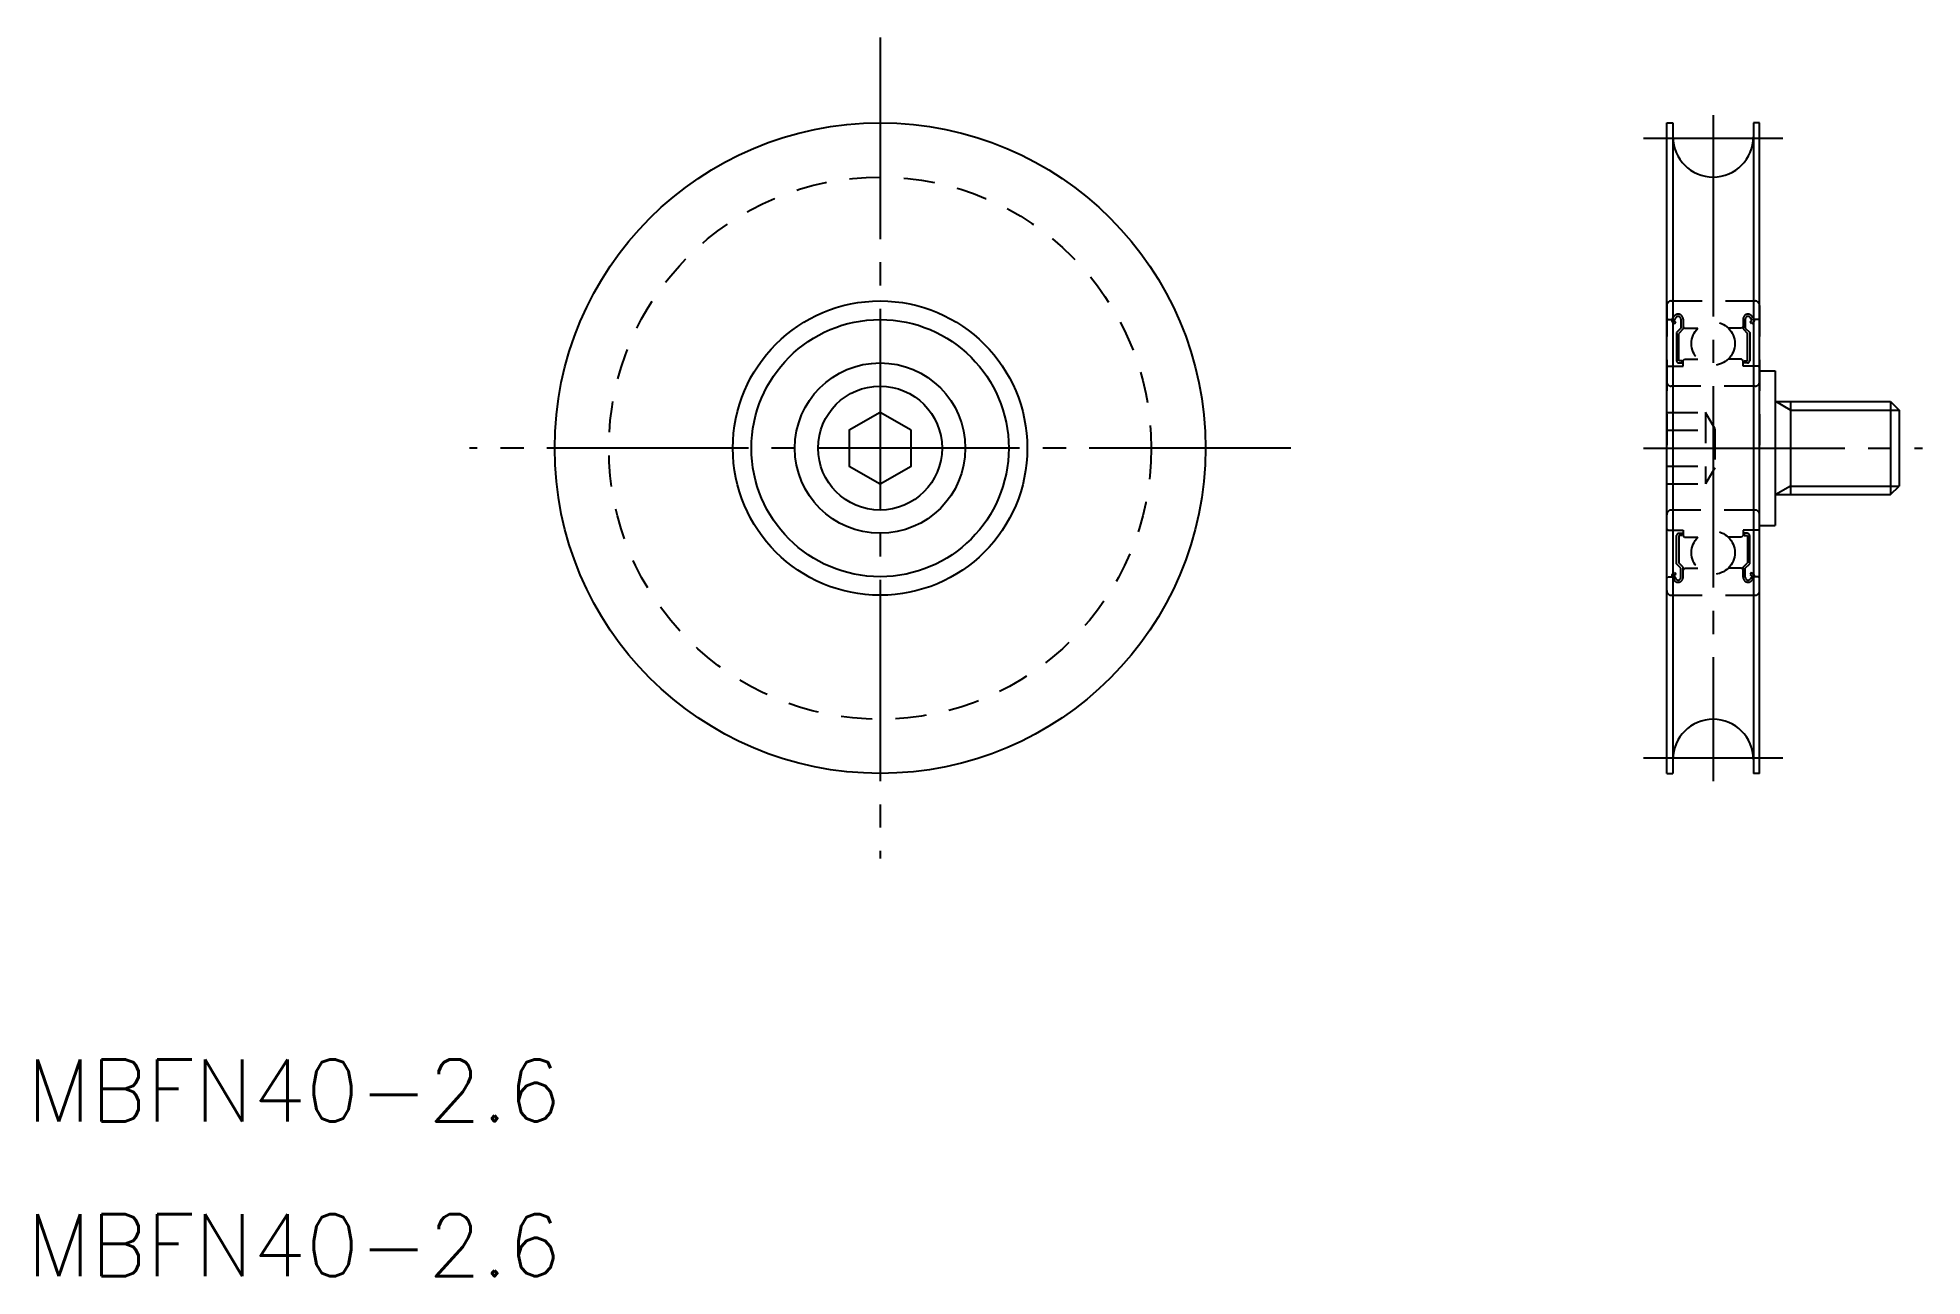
# Model space of a CAD drawing. Extents: x 97 to 219, y 153 to 233.
import ezdxf

# ---------------------------------------------------------------- set-up
doc = ezdxf.new("R2010")
doc.units = 0
doc.linetypes.add('CENTER', pattern=[17.5, 13, -1.5, 1.5, -1.5])
doc.linetypes.add('DASHED', pattern=[3.5, 2, -1.5])
doc.layers.get('0').update_dxf_attribs({"linetype": 'CONTINUOUS'})
doc.layers.add('CENTER', color=1, linetype='CENTER')
doc.styles.add('MISUMI', font='txt.shx')

msp = doc.modelspace()

# ---------------------------------------------------------------- linework, layer by layer
at = {"color": 7, "linetype": 'CONTINUOUS'}
for p, q in [((202.36, 185.85), (202.36, 227.85)), ((202.36, 227.85), (202.76, 227.85)), ((202.76, 227.85), (202.76, 185.85)), ((207.96, 227.85), (207.96, 185.85)), ((208.36, 227.85), (207.96, 227.85)), ((208.36, 185.85), (208.36, 227.85)), ((208.36, 211.85), (209.36, 211.85)), ((209.36, 211.85), (209.36, 201.85)), ((209.36, 209.85), (216.81, 209.85)), ((210.36, 209.85), (210.36, 203.85)), ((216.81, 209.85), (217.36, 209.3)), ((216.81, 209.85), (216.81, 203.85)), ((217.36, 209.3), (217.36, 204.39)), ((216.81, 203.85), (217.36, 204.4)), ((209.36, 203.85), (216.81, 203.85)), ((208.36, 201.85), (209.36, 201.85)), ((202.36, 185.85), (202.76, 185.85)), ((208.36, 185.85), (207.96, 185.85))]:
    msp.add_line(p, q, dxfattribs=at)
at = {"color": 3, "linetype": 'DASHED'}
for p, q in [((202.36, 216.05), (202.36, 206.85)), ((202.66, 216.35), (208.06, 216.35)), ((202.71, 215.15), (202.83, 215.34)), ((202.83, 215.08), (202.95, 215.27)), ((207.88, 215.08), (207.76, 215.27)), ((208, 215.15), (207.88, 215.34)), ((208.36, 216.05), (208.36, 206.85)), ((202.36, 215.25), (202.46, 215.15)), ((202.46, 215.15), (202.71, 215.15)), ((202.76, 214.95), (202.89, 214.88)), ((202.96, 215), (202.83, 215.08)), ((202.89, 214.88), (202.96, 215)), ((203.28, 214.6), (203, 214.31)), ((203, 214.31), (203, 212.49)), ((203.42, 214.54), (203.14, 214.25)), ((203.14, 212.49), (203.14, 214.25)), ((203.28, 215.18), (203.28, 214.6)), ((203.42, 215.18), (203.42, 214.54)), ((203.42, 214.7), (203.52, 214.6)), ((203.52, 214.6), (204.38, 214.6)), ((207.19, 214.6), (206.34, 214.6)), ((207.29, 214.7), (207.19, 214.6)), ((207.29, 215.18), (207.29, 214.54)), ((207.29, 214.54), (207.57, 214.25)), ((207.43, 215.18), (207.43, 214.6)), ((207.43, 214.6), (207.72, 214.31)), ((207.57, 212.49), (207.57, 214.25)), ((207.72, 214.31), (207.72, 212.49)), ((207.75, 215), (207.88, 215.08)), ((207.83, 214.88), (207.75, 215)), ((207.95, 214.95), (207.83, 214.88)), ((208.26, 215.15), (208, 215.15)), ((208.36, 215.25), (208.26, 215.15)), ((208.36, 213.75), (208.36, 213.75)), ((202.36, 212.05), (202.46, 212.15)), ((202.46, 212.15), (203.42, 212.15)), ((203.35, 212.49), (203.14, 212.49)), ((203.14, 212.35), (203.35, 212.35)), ((203.35, 212.35), (203.35, 212.49)), ((203.42, 212.5), (203.52, 212.6)), ((203.42, 212.15), (203.42, 212.5)), ((203.52, 212.6), (204.38, 212.6)), ((207.19, 212.6), (206.34, 212.6)), ((207.29, 212.5), (207.19, 212.6)), ((207.29, 212.15), (207.29, 212.5)), ((208.26, 212.15), (207.29, 212.15)), ((207.36, 212.49), (207.57, 212.49)), ((207.36, 212.35), (207.36, 212.49)), ((207.57, 212.35), (207.36, 212.35)), ((208.36, 212.05), (208.26, 212.15)), ((208.06, 210.85), (202.66, 210.85)), ((208.36, 211.45), (208.36, 211.45)), ((202.36, 209.16), (204.86, 209.16)), ((202.36, 208), (204.86, 208)), ((204.86, 209.16), (204.86, 204.54)), ((205.46, 208.12), (204.86, 209.16)), ((205.46, 208.12), (205.46, 205.58)), ((202.36, 197.65), (202.36, 206.85)), ((208.36, 197.65), (208.36, 206.85)), ((202.36, 205.69), (204.86, 205.69)), ((205.46, 205.58), (204.86, 204.54)), ((202.36, 204.54), (204.86, 204.54)), ((208.06, 202.85), (202.66, 202.85)), ((202.36, 201.65), (202.46, 201.55)), ((202.46, 201.55), (203.42, 201.55)), ((203, 199.38), (203, 201.2)), ((203.14, 201.35), (203.35, 201.35)), ((203.14, 201.2), (203.14, 199.44)), ((203.35, 201.2), (203.14, 201.2)), ((203.35, 201.35), (203.35, 201.2)), ((203.42, 201.55), (203.42, 201.2)), ((203.42, 201.2), (203.52, 201.1)), ((203.52, 201.1), (204.38, 201.1)), ((207.19, 201.1), (206.34, 201.1)), ((207.29, 201.2), (207.19, 201.1)), ((207.29, 201.55), (207.29, 201.2)), ((208.26, 201.55), (207.29, 201.55)), ((207.36, 201.35), (207.36, 201.2)), ((207.57, 201.35), (207.36, 201.35)), ((207.36, 201.2), (207.57, 201.2)), ((207.57, 201.2), (207.57, 199.44)), ((207.72, 199.38), (207.72, 201.2)), ((208.36, 201.65), (208.26, 201.55)), ((202.36, 198.45), (202.46, 198.55)), ((202.46, 198.55), (202.71, 198.55)), ((202.71, 198.55), (202.83, 198.35)), ((202.76, 198.74), (202.89, 198.81)), ((202.96, 198.69), (202.83, 198.62)), ((202.83, 198.62), (202.95, 198.42)), ((202.89, 198.81), (202.96, 198.69)), ((203.28, 199.1), (203, 199.38)), ((203.42, 199.16), (203.14, 199.44)), ((203.28, 198.51), (203.28, 199.1)), ((203.42, 198.51), (203.42, 199.16)), ((203.42, 199), (203.52, 199.1)), ((203.52, 199.1), (204.38, 199.1)), ((207.19, 199.1), (206.34, 199.1)), ((207.29, 199), (207.19, 199.1)), ((207.29, 199.16), (207.57, 199.44)), ((207.29, 198.51), (207.29, 199.16)), ((207.43, 199.1), (207.72, 199.38)), ((207.43, 198.51), (207.43, 199.1)), ((207.83, 198.81), (207.75, 198.69)), ((207.75, 198.69), (207.88, 198.62)), ((207.88, 198.62), (207.76, 198.42)), ((207.95, 198.74), (207.83, 198.81)), ((208, 198.55), (207.88, 198.35)), ((208.26, 198.55), (208, 198.55)), ((208.36, 198.45), (208.26, 198.55)), ((202.66, 197.35), (208.06, 197.35))]:
    msp.add_line(p, q, dxfattribs=at)
at = {"color": 3, "linetype": 'CONTINUOUS'}
for p, q in [((210.36, 209.3), (209.4, 209.85)), ((210.36, 209.3), (217.36, 209.3)), ((210.36, 204.4), (209.4, 203.85)), ((210.36, 204.4), (217.36, 204.4))]:
    msp.add_line(p, q, dxfattribs=at)
at = {"color": 7, "linetype": 'CONTINUOUS'}
msp.add_lwpolyline([(153.6, 208), (151.6, 209.16), (149.6, 208), (149.6, 205.69), (151.6, 204.54), (153.6, 205.69)], close=True, dxfattribs=at)
msp.add_lwpolyline([(153.6, 208), (151.6, 209.16), (149.6, 208), (149.6, 205.69), (151.6, 204.54), (153.6, 205.69)], close=True, dxfattribs=at)
for radius in [21, 9.5, 8.3, 5.5, 4]:
    msp.add_circle((151.6, 206.85), radius, dxfattribs=at)
at = {"color": 3, "linetype": 'DASHED'}
for centre, radius in [((151.6, 206.85), 17.5), ((205.36, 213.6), 1.4), ((205.36, 200.1), 1.4)]:
    msp.add_circle(centre, radius, dxfattribs=at)
at = {"color": 7, "linetype": 'CONTINUOUS'}
for centre, start, end in [((205.36, 226.95), 180, 0), ((205.36, 186.75), 0, 180)]:
    msp.add_arc(centre, 2.6, start, end, dxfattribs=at)
at = {"color": 3, "linetype": 'DASHED'}
for centre, radius, start, end in [((202.66, 216.05), 0.3, 90, 180), ((203.1, 215.18), 0.319, 0, 150.0003), ((203.1, 215.18), 0.177, 0, 150.0032), ((207.61, 215.18), 0.319, 29.9997, 180), ((207.61, 215.18), 0.177, 29.9968, 180), ((208.06, 216.05), 0.3, 0, 90), ((202.83, 215.08), 0.142, 149.9903, 240.0019), ((207.88, 215.08), 0.142, 299.9981, 30.0097), ((203.14, 212.49), 0.142, 180.0001, 270), ((207.57, 212.49), 0.142, 270, 359.9999), ((202.66, 211.15), 0.3, 180, 270), ((208.06, 211.15), 0.3, 270, 0), ((202.66, 202.55), 0.3, 90, 180), ((208.06, 202.55), 0.3, 0, 90), ((203.14, 201.2), 0.142, 90, 179.9999), ((207.57, 201.2), 0.142, 0.0001, 90), ((202.83, 198.62), 0.142, 119.9981, 210.0097), ((203.1, 198.51), 0.319, 209.9997, 0), ((203.1, 198.51), 0.177, 209.9968, 0), ((207.61, 198.51), 0.319, 180, 330.0003), ((207.61, 198.51), 0.177, 180, 330.0032), ((207.88, 198.62), 0.142, 329.9903, 60.0019), ((202.66, 197.65), 0.3, 180, 270), ((208.06, 197.65), 0.3, 270, 0)]:
    msp.add_arc(centre, radius, start, end, dxfattribs=at)
at = {"layer": 'CENTER', "color": 1, "linetype": 'CENTER'}
for p, q in [((151.6, 233.35), (151.6, 180.35)), ((205.36, 228.35), (205.36, 185.35)), ((200.86, 226.85), (209.86, 226.85)), ((178.1, 206.85), (125.1, 206.85)), ((200.86, 206.85), (218.86, 206.85)), ((200.96, 206.85), (209.56, 206.85)), ((200.86, 186.85), (209.86, 186.85))]:
    msp.add_line(p, q, dxfattribs=at)

# ---------------------------------------------------------------- texts
at = {"color": 7, "linetype": 'CONTINUOUS', "style": 'MISUMI'}
for p in [(96.55, 163.39), (96.55, 153.39)]:
    msp.add_text('MBFN40-2.6', height=4, dxfattribs=at).set_placement(p)

doc.saveas('drawing.dxf')
